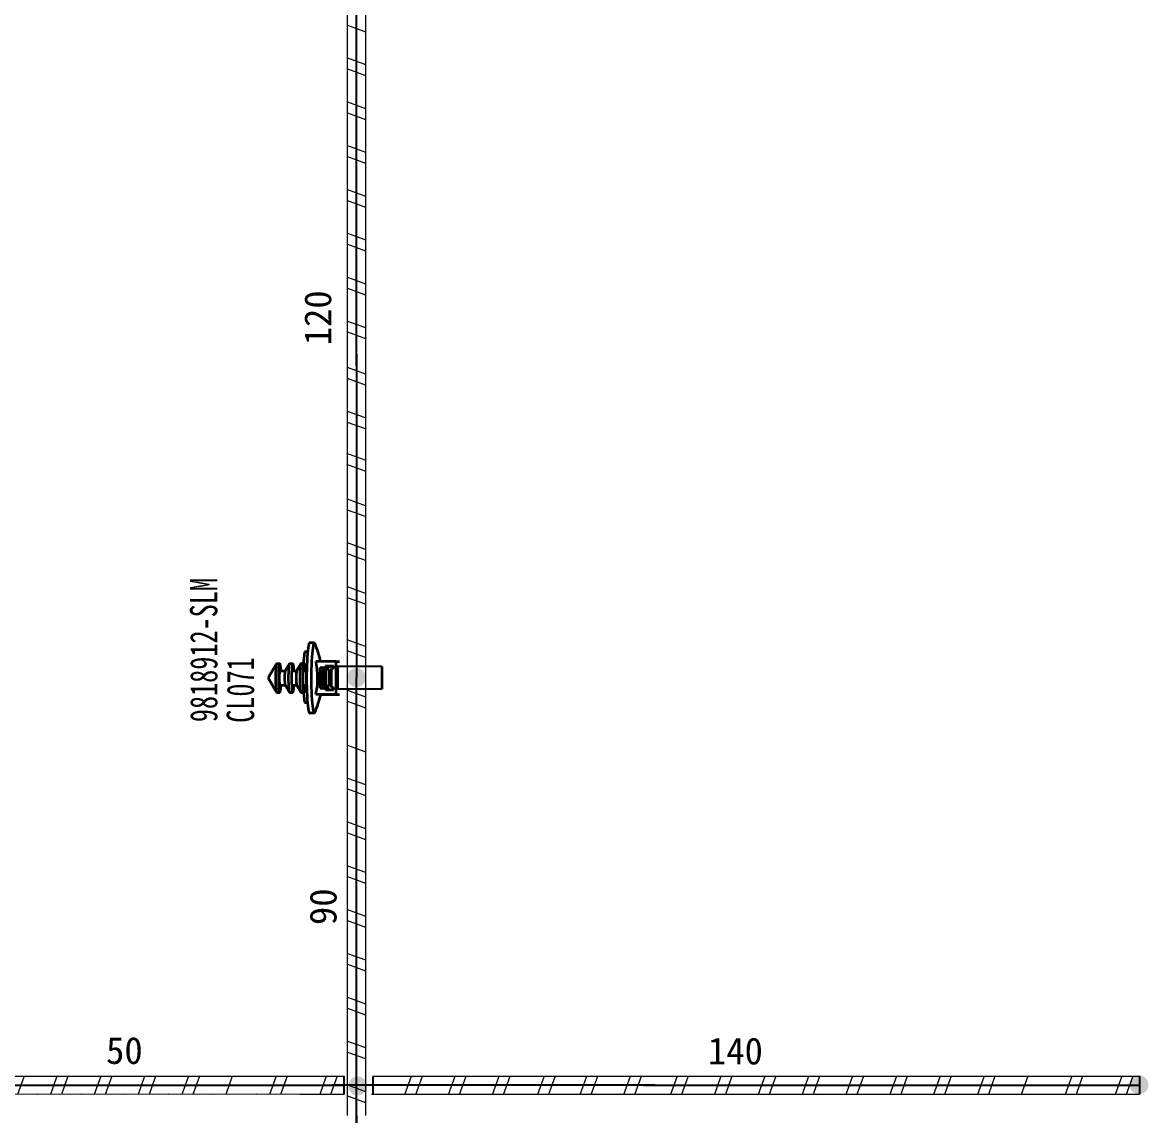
# Model space of a CAD drawing. Header units: millimetres. Extents: x 17 to 3784, y 12 to 1382.
# Drawn here: x 1144.3 to 1204.5, y 826 to 884.7 of the extents above; entities that cross this region are included whole.
import ezdxf

# ---------------------------------------------------------------- set-up
doc = ezdxf.new("R2010")
doc.units = ezdxf.units.MM
doc.layers.add('ENT', color=7, linetype='Continuous', lineweight=18)
doc.layers.add('粗实线层', color=7, linetype='Continuous', lineweight=35)
doc.styles.add('FangSong_GB2312_Style', font='simfang.ttf')
doc.styles.add('foton', font='', dxfattribs={"width": 0.7})
doc.styles.get('foton').set_extended_font_data('宋体')

msp = doc.modelspace()

# ---------------------------------------------------------------- hatches: boundary and pattern name
h = msp.add_hatch(color=0)
edge = h.paths.add_edge_path(flags=0)
edge.add_arc((1162.255, 849.538), 0.507, 180, 540)
h = msp.add_hatch(color=0)
edge = h.paths.add_edge_path(flags=0)
edge.add_arc((1162.319, 827.608), 0.507, 180, 540)
h = msp.add_hatch(color=0)
edge = h.paths.add_edge_path(flags=0)
edge.add_arc((1204.28, 827.67), 0.507, 180, 540)

# ---------------------------------------------------------------- linework, layer by layer
at = {"color": 0, "lineweight": 35, "ltscale": 0.027679}
for p, q in [((1159.984, 851.399), (1159.739, 851.399)), ((1159.984, 847.634), (1159.739, 847.634))]:
    msp.add_line(p, q, dxfattribs=at)
at = {"color": 0, "lineweight": 35, "ltscale": 0.100609}
msp.add_line((1157.511, 849.516), (1157.965, 850.283), dxfattribs=at)
at = {"color": 0, "lineweight": 35, "ltscale": 0.017883}
for p, q in [((1157.975, 850.292), (1158.134, 850.292)), ((1157.975, 848.741), (1158.134, 848.741))]:
    msp.add_line(p, q, dxfattribs=at)
at = {"color": 0, "lineweight": 35, "ltscale": 0.051179}
for p, q in [((1158.417, 849.893), (1158.648, 850.283)), ((1158.417, 849.14), (1158.648, 848.749))]:
    msp.add_line(p, q, dxfattribs=at)
at = {"color": 0, "lineweight": 35, "ltscale": 0.019769}
for p, q in [((1158.658, 850.292), (1158.833, 850.292)), ((1158.658, 848.741), (1158.833, 848.741))]:
    msp.add_line(p, q, dxfattribs=at)
at = {"color": 0, "lineweight": 35, "ltscale": 0.051177}
msp.add_line((1159.036, 849.893), (1159.267, 850.283), dxfattribs=at)
at = {"color": 0, "lineweight": 35, "ltscale": 0.01853}
msp.add_line((1159.277, 850.292), (1159.441, 850.292), dxfattribs=at)
at = {"color": 0, "lineweight": 35, "ltscale": 0.120856}
for p, q in [((1161.145, 850.407), (1160.074, 850.406)), ((1161.144, 848.635), (1160.073, 848.635))]:
    msp.add_line(p, q, dxfattribs=at)
at = {"color": 0, "lineweight": 35, "ltscale": 0.021804}
for p, q in [((1160.786, 850.155), (1160.593, 850.163)), ((1161.145, 850.407), (1161.338, 850.398)), ((1160.499, 850.066), (1160.306, 850.074)), ((1160.786, 850.066), (1160.593, 850.074)), ((1160.786, 848.958), (1160.593, 848.967)), ((1161.144, 848.635), (1161.337, 848.626))]:
    msp.add_line(p, q, dxfattribs=at)
at = {"color": 0, "lineweight": 35, "ltscale": 0.010001}
for p, q in [((1160.593, 850.163), (1160.593, 850.074)), ((1160.593, 848.967), (1160.593, 848.878))]:
    msp.add_line(p, q, dxfattribs=at)
at = {"color": 0, "lineweight": 35, "ltscale": 0.047321}
for p, q in [((1160.593, 850.163), (1161.012, 850.163)), ((1160.593, 848.878), (1161.012, 848.878))]:
    msp.add_line(p, q, dxfattribs=at)
at = {"color": 0, "lineweight": 35, "ltscale": 0.014999}
msp.add_line((1161.012, 850.03), (1161.012, 850.163), dxfattribs=at)
at = {"color": 0, "lineweight": 35, "ltscale": 0.199999}
msp.add_line((1161.145, 850.407), (1161.144, 848.635), dxfattribs=at)
at = {"color": 0, "lineweight": 35, "ltscale": 0.032245}
for p, q in [((1158.134, 849.897), (1158.419, 849.897)), ((1158.134, 849.135), (1158.419, 849.135))]:
    msp.add_line(p, q, dxfattribs=at)
at = {"color": 0, "lineweight": 35, "ltscale": 0.029858}
for p, q in [((1158.774, 849.897), (1159.039, 849.897)), ((1158.774, 849.135), (1159.039, 849.135))]:
    msp.add_line(p, q, dxfattribs=at)
at = {"color": 0, "lineweight": 35, "ltscale": 0.02207}
for p, q in [((1159.383, 849.897), (1159.578, 849.897)), ((1159.383, 849.135), (1159.578, 849.135))]:
    msp.add_line(p, q, dxfattribs=at)
at = {"color": 0, "lineweight": 35, "ltscale": 0.032373}
for p, q in [((1160.306, 850.074), (1160.593, 850.074)), ((1160.499, 850.066), (1160.786, 850.066))]:
    msp.add_line(p, q, dxfattribs=at)
at = {"color": 0, "lineweight": 35, "ltscale": 0.124999}
msp.add_line((1160.306, 848.967), (1160.306, 850.074), dxfattribs=at)
at = {"color": 0, "lineweight": 35, "ltscale": 0.009468}
msp.add_line((1160.467, 849.961), (1160.383, 849.96), dxfattribs=at)
at = {"color": 0, "lineweight": 35, "ltscale": 0.1}
for p, q in [((1160.383, 849.96), (1160.383, 849.074)), ((1160.777, 849.963), (1160.777, 849.077))]:
    msp.add_line(p, q, dxfattribs=at)
at = {"color": 0, "lineweight": 35, "ltscale": 0.099998}
for p, q in [((1160.467, 849.964), (1160.467, 849.078)), ((1160.577, 849.964), (1160.577, 849.078))]:
    msp.add_line(p, q, dxfattribs=at)
at = {"color": 0, "lineweight": 35, "ltscale": 0.012451}
for p, q in [((1160.577, 849.964), (1160.467, 849.964)), ((1161.012, 850.03), (1160.902, 850.03)), ((1160.577, 849.078), (1160.467, 849.078)), ((1161.012, 849.011), (1160.902, 849.011))]:
    msp.add_line(p, q, dxfattribs=at)
at = {"color": 0, "lineweight": 35, "ltscale": 0.01149}
msp.add_line((1160.499, 849.964), (1160.499, 850.066), dxfattribs=at)
at = {"color": 0, "lineweight": 35, "ltscale": 0.002181}
for p, q in [((1160.597, 849.963), (1160.577, 849.964)), ((1160.597, 849.077), (1160.577, 849.078))]:
    msp.add_line(p, q, dxfattribs=at)
at = {"color": 0, "lineweight": 35, "ltscale": 0.019922}
for p, q in [((1160.773, 849.963), (1160.597, 849.963)), ((1160.773, 849.077), (1160.597, 849.077))]:
    msp.add_line(p, q, dxfattribs=at)
at = {"color": 0, "lineweight": 35, "ltscale": 0.099999}
for p, q in [((1160.597, 849.963), (1160.597, 849.077)), ((1160.773, 849.963), (1160.773, 849.077))]:
    msp.add_line(p, q, dxfattribs=at)
at = {"color": 0, "lineweight": 35, "ltscale": 0.000439834}
msp.add_line((1160.777, 849.963), (1160.773, 849.963), dxfattribs=at)
at = {"color": 0, "lineweight": 35, "ltscale": 0.025537}
msp.add_line((1160.786, 850.155), (1161.012, 850.155), dxfattribs=at)
at = {"color": 0, "lineweight": 35, "ltscale": 0.01}
msp.add_line((1160.786, 850.155), (1160.786, 850.066), dxfattribs=at)
at = {"color": 0, "lineweight": 35, "ltscale": 0.114999}
msp.add_line((1160.902, 849.011), (1160.902, 850.03), dxfattribs=at)
at = {"color": 0, "lineweight": 35, "ltscale": 0.137499}
for p, q in [((1161.232, 850.126), (1161.231, 848.908)), ((1163.621, 850.13), (1163.621, 848.907))]:
    msp.add_line(p, q, dxfattribs=at)
at = {"color": 0}
for p, q in [((1163.621, 850.13), (1161.232, 850.126)), ((1163.621, 848.907), (1161.231, 848.908))]:
    msp.add_line(p, q, dxfattribs=at)
at = {"color": 0, "lineweight": 35, "ltscale": 0.10061}
msp.add_line((1157.511, 849.516), (1157.966, 848.749), dxfattribs=at)
at = {"color": 0, "lineweight": 35, "ltscale": 0.051178}
msp.add_line((1159.036, 849.14), (1159.267, 848.749), dxfattribs=at)
at = {"color": 0, "lineweight": 35, "ltscale": 0.032379}
msp.add_line((1160.306, 848.967), (1160.593, 848.967), dxfattribs=at)
at = {"color": 0, "lineweight": 35, "ltscale": 0.010273}
msp.add_line((1160.474, 849.076), (1160.383, 849.074), dxfattribs=at)
at = {"color": 0, "lineweight": 35, "ltscale": 0.004356}
msp.add_line((1160.383, 849.074), (1160.422, 849.073), dxfattribs=at)
at = {"color": 0, "lineweight": 35, "ltscale": 0.023842}
msp.add_line((1160.422, 849.073), (1160.633, 849.075), dxfattribs=at)
at = {"color": 0, "lineweight": 35, "ltscale": 0.001513}
msp.add_line((1160.467, 849.078), (1160.48, 849.076), dxfattribs=at)
at = {"color": 0, "lineweight": 35, "ltscale": 0.012045}
msp.add_line((1160.499, 848.967), (1160.499, 849.073), dxfattribs=at)
at = {"color": 0, "lineweight": 35, "ltscale": 0.002853}
msp.add_line((1160.641, 849.075), (1160.616, 849.077), dxfattribs=at)
at = {"color": 0, "lineweight": 35, "ltscale": 0.018183}
msp.add_line((1160.616, 849.077), (1160.777, 849.077), dxfattribs=at)
at = {"color": 0, "lineweight": 35, "ltscale": 0.000439867}
msp.add_line((1160.777, 849.077), (1160.773, 849.077), dxfattribs=at)
at = {"color": 0, "lineweight": 35, "ltscale": 0.009064}
msp.add_line((1160.786, 848.958), (1160.786, 848.878), dxfattribs=at)
at = {"color": 0, "lineweight": 35, "ltscale": 0.012463}
msp.add_line((1161.012, 849.006), (1160.902, 849.011), dxfattribs=at)
at = {"color": 0, "lineweight": 35, "ltscale": 0.015}
msp.add_line((1161.012, 848.878), (1161.012, 849.011), dxfattribs=at)
at = {"color": 0, "lineweight": 35, "ltscale": 0.018536}
msp.add_line((1159.277, 848.741), (1159.442, 848.741), dxfattribs=at)
at = {"color": 0, "lineweight": 35, "ltscale": 0.113794}
msp.add_line((1160.329, 848.626), (1161.337, 848.626), dxfattribs=at)
for p, q in [((1161.58, 828.136), (1161.58, 827.159)), ((1163.133, 828.11), (1163.133, 827.189)), ((1204.302, 828.133), (1204.302, 827.156))]:
    msp.add_line(p, q)
at = {"color": 0, "linetype": 'Continuous', "lineweight": 25}
for points in [[(1162.254, 866.287), (1162.254, 893.288)], [(1162.253, 866.899), (1162.253, 849.559)], [(1162.253, 825.263), (1162.253, 849.559)]]:
    msp.add_lwpolyline(points, dxfattribs=at)
at = {"color": 0, "linetype": 'Continuous', "lineweight": 13}
for points in [[(1162.254, 890.583), (1162.254, 867.072)], [(1162.253, 866.89), (1162.253, 849.559)], [(1162.253, 849.559), (1162.253, 826.048)]]:
    msp.add_lwpolyline(points, dxfattribs=at)
at = {"color": 0, "linetype": 'Continuous', "lineweight": 0}
for points in [[(1161.764, 883.52), (1161.763, 885.874)], [(1162.743, 885.874), (1162.744, 883.52)], [(1161.763, 884.579), (1162.744, 884.226)], [(1161.764, 881.165), (1161.763, 883.52)], [(1162.743, 883.52), (1162.744, 881.165)], [(1161.763, 882.813), (1162.744, 882.46)], [(1161.763, 882.225), (1162.744, 881.872)], [(1161.764, 878.811), (1161.763, 881.165)], [(1162.743, 881.165), (1162.744, 878.811)], [(1161.763, 880.459), (1162.744, 880.106)], [(1161.763, 879.87), (1162.744, 879.517)], [(1161.764, 876.457), (1161.763, 878.811)], [(1162.743, 878.811), (1162.744, 876.457)], [(1161.763, 878.105), (1162.744, 877.752)], [(1161.763, 877.516), (1162.744, 877.163)], [(1161.764, 874.102), (1161.763, 876.457)], [(1162.743, 876.457), (1162.744, 874.102)], [(1161.763, 875.75), (1162.744, 875.397)], [(1161.763, 875.162), (1162.744, 874.809)], [(1161.764, 871.748), (1161.763, 874.102)], [(1162.743, 874.102), (1162.744, 871.748)], [(1161.763, 873.396), (1162.744, 873.043)], [(1161.763, 872.807), (1162.744, 872.454)], [(1161.764, 869.394), (1161.763, 871.748)], [(1162.743, 871.748), (1162.744, 869.394)], [(1161.763, 871.042), (1162.744, 870.689)], [(1161.763, 870.453), (1162.744, 870.1)], [(1161.764, 867.039), (1161.763, 869.394)], [(1162.743, 869.394), (1162.744, 867.039)], [(1161.763, 868.687), (1162.744, 868.334)], [(1161.763, 868.099), (1162.744, 867.746)], [(1161.763, 864.539), (1161.763, 867.436)], [(1162.744, 867.179), (1162.744, 864.539)], [(1162.744, 865.833), (1161.763, 866.187)], [(1162.744, 865.245), (1161.763, 865.598)], [(1161.763, 862.184), (1161.763, 864.539)], [(1162.744, 864.539), (1162.744, 862.184)], [(1162.744, 863.479), (1161.763, 863.832)], [(1162.744, 862.89), (1161.763, 863.244)], [(1161.763, 859.83), (1161.763, 862.184)], [(1162.744, 862.184), (1162.744, 859.83)], [(1162.724, 861.212), (1161.743, 861.565)], [(1162.724, 860.624), (1161.743, 860.977)], [(1161.763, 857.475), (1161.763, 859.83)], [(1162.744, 859.83), (1162.744, 857.475)], [(1162.744, 858.77), (1161.763, 859.124)], [(1162.744, 858.182), (1161.763, 858.535)], [(1161.763, 855.121), (1161.763, 857.475)], [(1162.744, 857.475), (1162.744, 855.121)], [(1162.744, 856.416), (1161.763, 856.769)], [(1162.744, 855.827), (1161.763, 856.181)], [(1161.763, 851.759), (1161.763, 855.121)], [(1162.744, 855.121), (1162.744, 851.678)], [(1162.744, 854.062), (1161.763, 854.415)], [(1162.744, 853.473), (1161.763, 853.826)], [(1162.732, 851.208), (1161.751, 851.561)], [(1161.763, 849.559), (1161.763, 851.913)], [(1162.744, 851.913), (1162.744, 849.559)], [(1162.732, 850.619), (1161.751, 850.972)], [(1161.764, 847.205), (1161.763, 849.559)], [(1162.743, 849.559), (1162.744, 847.205)], [(1161.763, 848.853), (1162.744, 848.501)], [(1161.763, 848.264), (1162.744, 847.911)], [(1161.764, 844.85), (1161.763, 847.205)], [(1162.743, 847.205), (1162.744, 844.85)], [(1161.763, 845.91), (1162.744, 845.557)], [(1161.764, 842.496), (1161.763, 844.85)], [(1162.743, 844.85), (1162.744, 842.496)], [(1161.763, 844.144), (1162.744, 843.791)], [(1161.763, 843.555), (1162.744, 843.202)]]:
    msp.add_lwpolyline(points, dxfattribs=at)
at = {"color": 0, "lineweight": 35}
msp.add_lwpolyline([(1160.329, 848.629), (1160.329, 848.629), (1160.329, 848.629), (1160.322, 848.63), (1160.073, 848.635)], dxfattribs=at)
at = {"color": 7, "linetype": 'Continuous', "lineweight": 0}
for points in [[(1161.764, 840.142), (1161.763, 842.496)], [(1162.743, 842.496), (1162.744, 840.142)], [(1161.763, 841.79), (1162.744, 841.436)], [(1161.763, 841.201), (1162.744, 840.848)], [(1161.764, 837.787), (1161.763, 840.142)], [(1162.743, 840.142), (1162.744, 837.787)], [(1161.763, 839.435), (1162.744, 839.082)], [(1161.763, 838.847), (1162.744, 838.494)], [(1161.764, 835.433), (1161.763, 837.787)], [(1162.743, 837.787), (1162.744, 835.433)], [(1161.763, 837.081), (1162.744, 836.728)], [(1161.763, 836.492), (1162.744, 836.139)], [(1161.764, 833.078), (1161.763, 835.433)], [(1162.743, 835.433), (1162.744, 833.078)], [(1161.763, 834.727), (1162.744, 834.373)], [(1161.763, 834.138), (1162.744, 833.785)], [(1161.764, 830.724), (1161.763, 833.078)], [(1162.743, 833.078), (1162.744, 830.724)], [(1161.763, 832.372), (1162.744, 832.019)], [(1161.763, 831.784), (1162.744, 831.43)], [(1161.764, 828.37), (1161.763, 830.724)], [(1162.743, 830.724), (1162.744, 828.37)], [(1161.763, 830.018), (1162.744, 829.665)], [(1161.763, 829.429), (1162.744, 829.076)], [(1142.754, 828.135), (1145.108, 828.136)], [(1144.402, 828.136), (1144.049, 827.155)], [(1145.108, 828.135), (1147.462, 828.136)], [(1146.168, 828.136), (1145.814, 827.155)], [(1146.756, 828.136), (1146.403, 827.155)], [(1147.462, 828.135), (1149.817, 828.136)], [(1148.522, 828.136), (1148.169, 827.155)], [(1149.11, 828.136), (1148.757, 827.155)], [(1149.817, 828.135), (1152.171, 828.136)], [(1150.876, 828.136), (1150.523, 827.155)], [(1151.465, 828.136), (1151.112, 827.155)], [(1152.171, 828.135), (1154.525, 828.136)], [(1153.231, 828.136), (1152.877, 827.155)], [(1153.819, 828.136), (1153.466, 827.155)], [(1154.525, 828.135), (1156.88, 828.136)], [(1155.585, 828.136), (1155.232, 827.155)], [(1156.88, 828.135), (1159.234, 828.136)], [(1157.939, 828.136), (1157.586, 827.155)], [(1158.528, 828.136), (1158.176, 827.155)], [(1159.234, 828.136), (1161.589, 828.136)], [(1160.294, 827.167), (1160.647, 828.148)], [(1160.883, 827.167), (1161.236, 828.148)], [(1161.764, 826.015), (1161.763, 828.37)], [(1162.743, 828.37), (1162.744, 826.015)], [(1163.133, 828.134), (1166.495, 828.134)], [(1164.847, 827.153), (1165.2, 828.134)], [(1165.436, 827.153), (1165.789, 828.134)], [(1166.495, 828.134), (1168.85, 828.134)], [(1167.201, 827.153), (1167.555, 828.134)], [(1167.79, 827.153), (1168.143, 828.134)], [(1168.85, 828.134), (1171.204, 828.134)], [(1169.556, 827.153), (1169.909, 828.134)], [(1170.144, 827.153), (1170.498, 828.134)], [(1171.204, 828.134), (1173.558, 828.134)], [(1171.998, 827.172), (1172.351, 828.153)], [(1172.586, 827.172), (1172.939, 828.153)], [(1173.558, 828.134), (1175.913, 828.134)], [(1174.265, 827.153), (1174.618, 828.134)], [(1174.853, 827.153), (1175.206, 828.134)], [(1175.913, 828.134), (1178.81, 828.134)], [(1176.619, 827.153), (1176.972, 828.134)], [(1177.207, 827.153), (1177.561, 828.134)], [(1178.413, 828.132), (1180.768, 828.133)], [(1179.473, 828.133), (1179.12, 827.152)], [(1180.061, 828.133), (1179.708, 827.152)], [(1180.768, 828.132), (1183.122, 828.133)], [(1181.827, 828.133), (1181.474, 827.152)], [(1182.416, 828.133), (1182.063, 827.152)], [(1183.122, 828.132), (1185.476, 828.133)], [(1184.181, 828.133), (1183.828, 827.152)], [(1184.77, 828.133), (1184.417, 827.152)], [(1185.476, 828.132), (1187.831, 828.133)], [(1186.536, 828.133), (1186.183, 827.152)], [(1187.124, 828.133), (1186.771, 827.152)], [(1187.831, 828.132), (1190.185, 828.133)], [(1188.89, 828.133), (1188.537, 827.152)], [(1189.479, 828.133), (1189.126, 827.152)], [(1190.185, 828.132), (1192.539, 828.133)], [(1191.245, 828.133), (1190.891, 827.152)], [(1191.833, 828.133), (1191.48, 827.152)], [(1192.539, 828.132), (1194.894, 828.133)], [(1193.599, 828.133), (1193.246, 827.152)], [(1194.187, 828.133), (1193.834, 827.152)], [(1194.894, 828.132), (1197.248, 828.133)], [(1195.953, 828.133), (1195.6, 827.152)], [(1196.542, 828.133), (1196.189, 827.152)], [(1197.248, 828.132), (1199.602, 828.133)], [(1198.308, 828.133), (1197.954, 827.152)], [(1199.602, 828.132), (1201.957, 828.133)], [(1200.662, 828.133), (1200.309, 827.152)], [(1201.251, 828.133), (1200.899, 827.152)], [(1201.957, 828.133), (1204.311, 828.133)], [(1203.017, 827.164), (1203.37, 828.145)], [(1203.605, 827.164), (1203.959, 828.145)], [(1161.763, 827.663), (1162.744, 827.31)], [(1145.108, 827.157), (1142.754, 827.155)], [(1147.462, 827.157), (1145.108, 827.155)], [(1149.817, 827.157), (1147.462, 827.155)], [(1152.171, 827.157), (1149.817, 827.155)], [(1154.525, 827.157), (1152.171, 827.155)], [(1156.88, 827.157), (1154.525, 827.155)], [(1159.234, 827.157), (1156.88, 827.155)], [(1161.589, 827.155), (1159.234, 827.155)], [(1161.763, 827.075), (1162.744, 826.722)], [(1166.495, 827.153), (1163.052, 827.153)], [(1168.85, 827.153), (1166.495, 827.153)], [(1171.204, 827.153), (1168.85, 827.153)], [(1173.558, 827.153), (1171.204, 827.153)], [(1175.913, 827.153), (1173.558, 827.153)], [(1178.553, 827.153), (1175.913, 827.153)], [(1180.768, 827.153), (1178.413, 827.152)], [(1183.122, 827.153), (1180.768, 827.152)], [(1185.476, 827.153), (1183.122, 827.152)], [(1187.831, 827.153), (1185.476, 827.152)], [(1190.185, 827.153), (1187.831, 827.152)], [(1192.539, 827.153), (1190.185, 827.152)], [(1194.894, 827.153), (1192.539, 827.152)], [(1197.248, 827.153), (1194.894, 827.152)], [(1199.602, 827.153), (1197.248, 827.152)], [(1201.957, 827.153), (1199.602, 827.152)], [(1204.311, 827.152), (1201.957, 827.152)]]:
    msp.add_lwpolyline(points, dxfattribs=at)
at = {"color": 7, "linetype": 'Continuous', "lineweight": 25}
for points in [[(1135.686, 827.646), (1161.561, 827.646)], [(1178.273, 827.643), (1160.933, 827.643)], [(1177.661, 827.643), (1204.283, 827.643)], [(1162.251, 826.02), (1162.251, 808.68)]]:
    msp.add_lwpolyline(points, dxfattribs=at)
at = {"color": 7, "linetype": 'Continuous', "lineweight": 13}
for points in [[(1159.234, 827.646), (1135.724, 827.646)], [(1178.264, 827.643), (1160.933, 827.643)], [(1201.957, 827.643), (1178.446, 827.643)]]:
    msp.add_lwpolyline(points, dxfattribs=at)
at = {"color": 0, "lineweight": 35}
for centre, radius, start, end in [((1155.989, 849.516), 4.43, 11.59256, 24.68064), ((1155.862, 849.522), 4.303, 8.06077, 11.8594), ((1155.86, 849.522), 4.305, 348.10641, 8.06008), ((1155.989, 849.516), 4.43, 335.32043, 348.44492)]:
    msp.add_arc(centre, radius, start, end, dxfattribs=at)
for centre, major_axis, ratio, start_param, end_param in [((1159.739, 849.516), (0, 1.883), 0.087133, 0, 1.067052), ((1159.984, 849.516), (0, -1.883), 0.087133, 3.141636, 4.208645), ((1159.984, 849.516), (0, -1.883), 0.087133, 2.954112, 3.141636), ((1157.975, 849.516), (0, 0.775), 0.087133, 0.14609, 2.995504), ((1157.975, 849.516), (0, 0.775), 0.087133, 6.283145, 6.429275), ((1158.134, 849.516), (0, 0.775), 0.087133, 6.283145, 9.424737), ((1158.134, 849.516), (0, 0.775), 0.087133, 5.225993, 6.283145), ((1158.658, 849.516), (0, 0.775), 0.087133, 0.14609, 2.995504), ((1158.658, 849.516), (0, 0.775), 0.087133, 6.283145, 6.429275), ((1158.833, 849.516), (0, 0.775), 0.087133, 0.14609, 2.995504), ((1158.833, 849.516), (0, 0.775), 0.087133, 6.283145, 6.429275), ((1158.833, 849.516), (0, 0.775), 0.087133, 5.225993, 6.283145), ((1159.277, 849.516), (0, 0.775), 0.087133, 0.14609, 2.995504), ((1159.277, 849.516), (0, 0.775), 0.087133, 6.283145, 6.429275), ((1159.442, 849.516), (0, 0.775), 0.087133, 0.14609, 2.995504), ((1159.442, 849.516), (0, 0.775), 0.087133, 6.283145, 6.429275), ((1159.442, 849.516), (0, 0.775), 0.087133, 5.225993, 6.283145), ((1159.739, 849.516), (0, -1.883), 0.087133, 4.208645, 6.279441), ((1159.984, 849.516), (0, 1.883), 0.087133, 1.067052, 3.141614), ((1158.134, 849.516), (0, 0.381), 0.087133, 1.067052, 3.141552), ((1158.134, 849.516), (0, 0.381), 0.087133, 6.283145, 7.350238), ((1158.422, 849.516), (0, 0.381), 0.087133, 0.14609, 2.995504), ((1159.041, 849.516), (0, 0.381), 0.087133, 0.14609, 2.995504), ((1159.584, 849.516), (0, 0.381), 0.087133, 0.183505, 2.958112), ((1158.134, 849.516), (0, 0.775), 0.087133, 3.141552, 4.198784), ((1158.833, 849.516), (0, 0.775), 0.087133, 3.141552, 4.198784), ((1159.442, 849.516), (0, 0.775), 0.087133, 3.141552, 4.198784), ((1160.259, 849.076), (0.221, 0), 0.00373, 6.048679, 6.283185), ((1160.42, 849.075), (0.221, 0), 0.00373, 5.995159, 6.283185), ((1160.42, 849.075), (0.221, 0), 0.00373, 0, 0.087245), ((1157.975, 849.516), (0, 0.775), 0.087133, 2.995504, 3.141552), ((1158.658, 849.516), (0, 0.775), 0.087133, 2.995504, 3.141552), ((1158.833, 849.516), (0, 0.775), 0.087133, 2.995504, 3.141552), ((1159.277, 849.516), (0, 0.775), 0.087133, 2.995504, 3.141552), ((1159.442, 849.516), (0, 0.775), 0.087133, 2.995504, 3.141552), ((1159.739, 849.516), (0, 1.883), 0.087133, 3.137849, 3.141636), ((1159.984, 849.516), (0, 1.883), 0.087133, 3.141614, 3.329066)]:
    msp.add_ellipse(centre, major_axis=major_axis, ratio=ratio, start_param=start_param, end_param=end_param, dxfattribs=at)
at = {"layer": '粗实线层', "color": 0}
for p, q in [((1159.63, 850.923), (1159.455, 850.923)), ((1159.464, 848.194), (1159.622, 848.194))]:
    msp.add_line(p, q, dxfattribs=at)
msp.add_arc((1170.232, 849.594), 10.859, 172.96956, 187.40287, dxfattribs=at)

# ---------------------------------------------------------------- texts
at = {"color": 0, "linetype": 'Continuous', "style": 'FangSong_GB2312_Style'}
msp.add_text('120', height=1.4467, rotation=90, dxfattribs=at).set_placement((1160.897, 867.382))
at = {"color": 7, "linetype": 'Continuous', "style": 'FangSong_GB2312_Style'}
msp.add_text('90', height=1.4467, rotation=90, dxfattribs=at).set_placement((1161.182, 836.246))
for s, p in [('50', (1148.804, 828.789)), ('140', (1181.126, 828.762))]:
    msp.add_text(s, height=1.4467, dxfattribs=at).set_placement(p)
at = {"layer": 'ENT', "color": 0, "char_height": 1.47221, "width": 159.91709, "attachment_point": 1, "rotation": 90, "style": 'foton'}
for s, insert in [('{\\T1.004;9818912-SLM}', (1153.311, 847.145)), ('{\\T1.004;CL071}', (1155.283, 847.11))]:
    msp.add_mtext(s, dxfattribs=dict(at, insert=insert))

doc.saveas('drawing.dxf')
